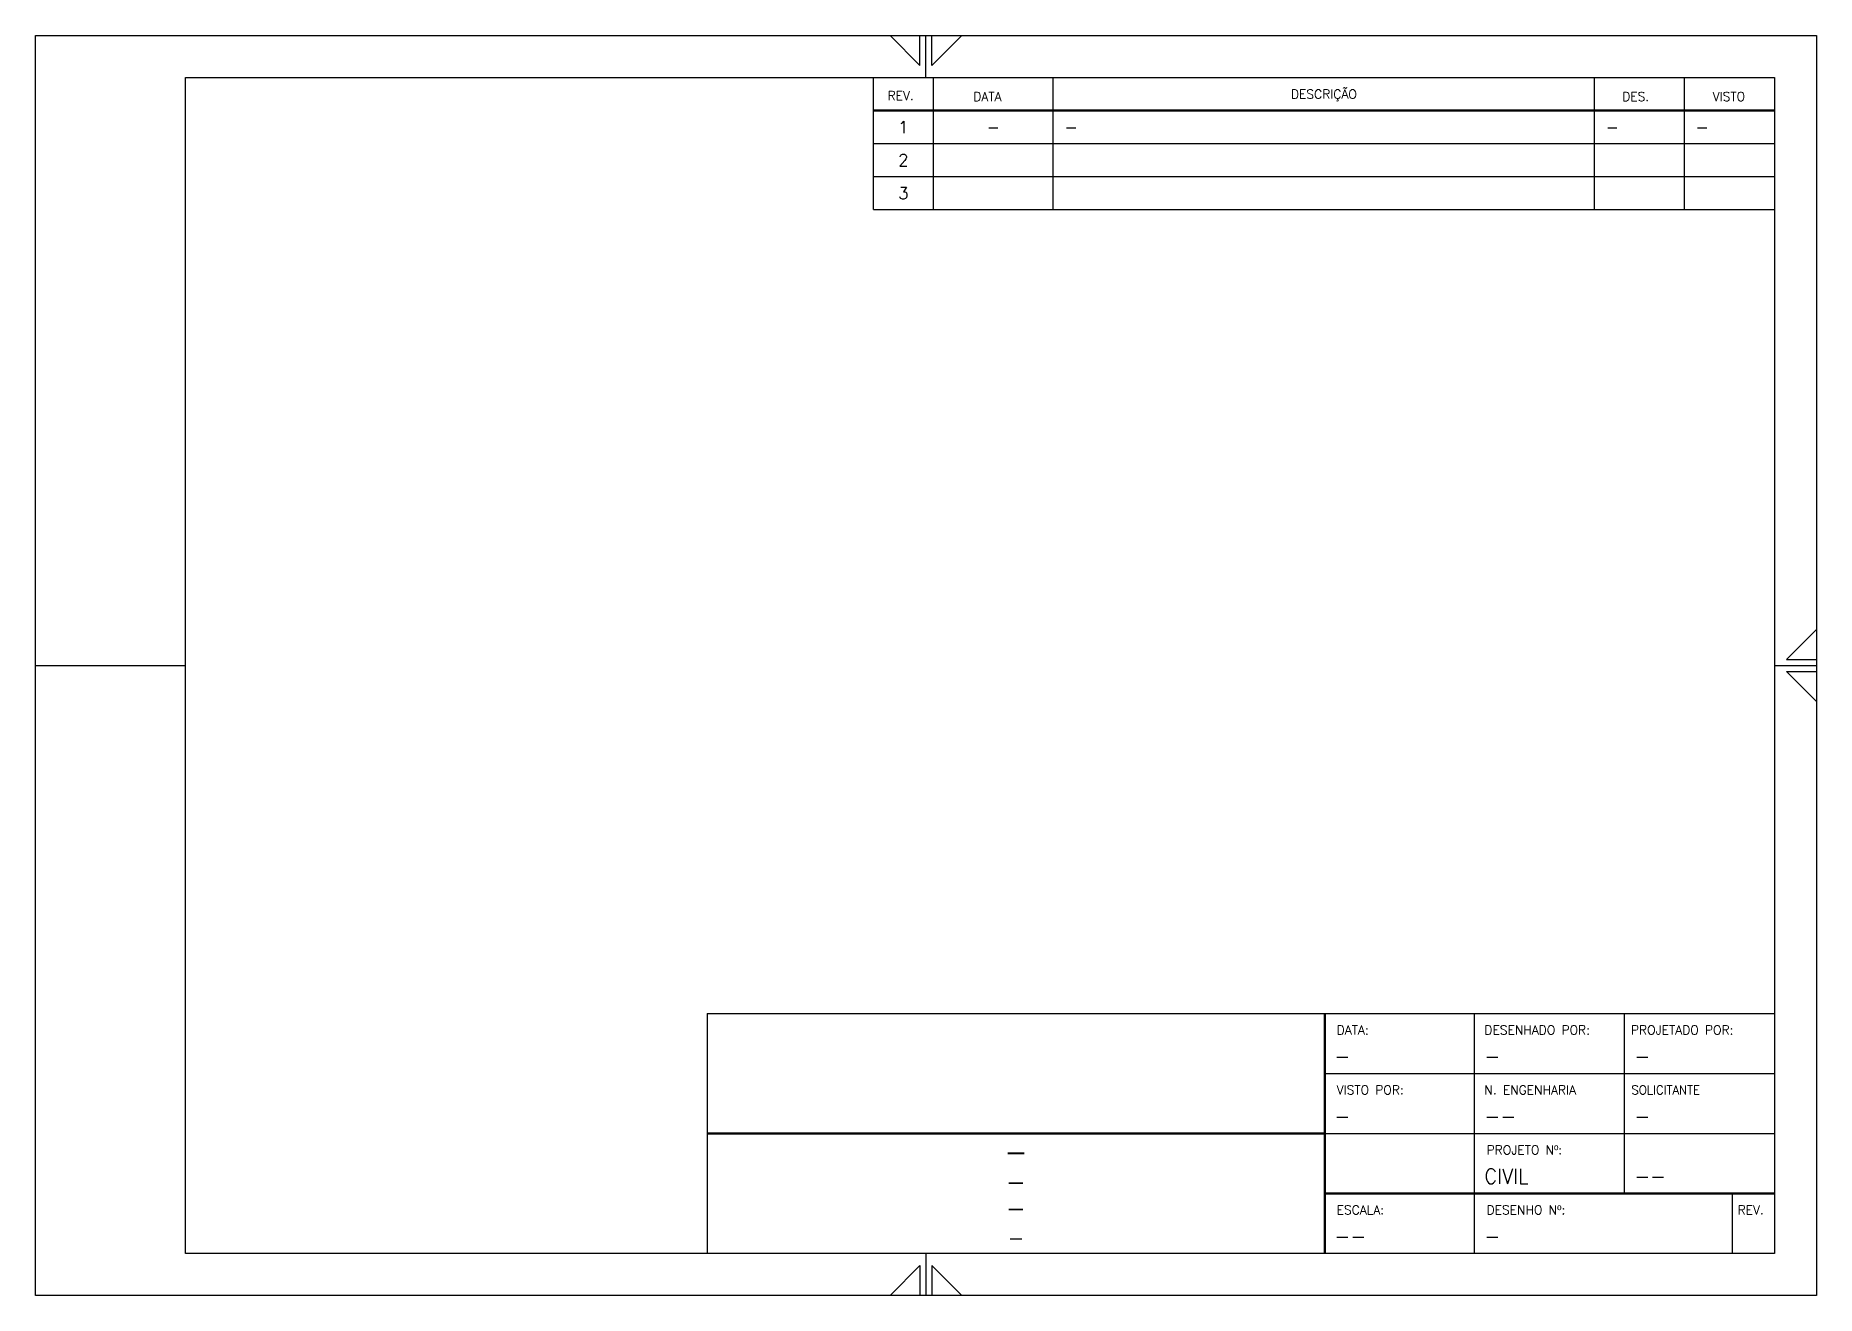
# Paper-space layout 'A4_Landscape' of a CAD drawing. Header units: millimetres. Extents: x 915 to 1212, y 344 to 554.
import ezdxf
from ezdxf.enums import TextEntityAlignment as Align

# ---------------------------------------------------------------- set-up
doc = ezdxf.new("R2010")
doc.units = ezdxf.units.MM
doc.header["$LTSCALE"] = 30
for name, color, linetype in [('100CL', 4, 'Continuous'), ('120CL', 4, 'Continuous'), ('175CL', 5, 'Continuous'), ('60CL', 2, 'Continuous'), ('80CL', 2, 'Continuous'), ('CONT1', 1, 'Continuous'), ('CONT2', 2, 'Continuous'), ('CONT6', 6, 'Continuous')]:
    doc.layers.add(name, color=color, linetype=linetype)
doc.layers.add('CONT5', color=5, linetype='Continuous', lineweight=50)
doc.styles.add('100CL', font='romans.shx', dxfattribs={"height": 12.5})
doc.styles.add('120CL', font='romans.shx', dxfattribs={"height": 15})
doc.styles.add('175CL', font='romans.shx', dxfattribs={"height": 20})
doc.styles.add('60CL', font='romans.shx', dxfattribs={"height": 7.5})
doc.styles.add('80CL', font='romans.shx', dxfattribs={"height": 10})

psp = doc.layouts.new('A4_Landscape')

# ---------------------------------------------------------------- linework, layer by layer
at = {"layer": '60CL'}
psp.add_line((914.6, 448.69), (939.6, 448.69), dxfattribs=at)
at = {"layer": 'CONT1'}
for p, q in [((914.6, 553.69), (1211.6, 553.69)), ((914.6, 343.69), (914.6, 553.69)), ((1062.1, 548.69), (1057.1, 553.69)), ((1062.1, 548.69), (1062.1, 553.69)), ((1063.1, 546.69), (1063.1, 553.69)), ((1064.1, 548.69), (1069.1, 553.69)), ((1064.1, 548.69), (1064.1, 553.69)), ((1211.6, 553.69), (1211.6, 343.69)), ((939.6, 350.69), (939.6, 546.69)), ((939.6, 546.69), (1204.6, 546.69)), ((1204.6, 546.69), (1204.6, 350.69)), ((1206.6, 449.69), (1211.6, 454.69)), ((1206.6, 449.69), (1211.6, 454.69)), ((1204.6, 448.69), (1211.6, 448.69)), ((1206.6, 449.69), (1211.6, 449.69)), ((1206.6, 449.69), (1211.6, 449.69)), ((1206.6, 447.69), (1211.6, 442.69)), ((1206.6, 447.69), (1211.6, 447.69)), ((1206.6, 447.69), (1211.6, 442.69)), ((1206.6, 447.69), (1211.6, 447.69)), ((1204.6, 350.69), (939.6, 350.69)), ((1063.1, 350.69), (1063.1, 343.69)), ((1062.1, 348.69), (1057.1, 343.69)), ((1062.1, 348.69), (1057.1, 343.69)), ((1062.1, 348.69), (1062.1, 343.69)), ((1062.1, 348.69), (1062.1, 343.69)), ((1064.1, 348.69), (1069.1, 343.69)), ((1064.1, 348.69), (1064.1, 343.69)), ((1064.1, 348.69), (1069.1, 343.69)), ((1064.1, 348.69), (1064.1, 343.69)), ((1211.6, 343.69), (914.6, 343.69))]:
    psp.add_line(p, q, dxfattribs=at)
at = {"layer": 'CONT2'}
for p, q in [((1084.33, 524.69), (1084.33, 546.69)), ((1174.6, 524.69), (1174.6, 546.69)), ((1189.6, 524.69), (1189.6, 546.69)), ((1054.33, 535.69), (1204.6, 535.69)), ((1054.33, 530.19), (1204.6, 530.19)), ((1154.6, 350.69), (1154.6, 390.69)), ((1179.6, 360.69), (1179.6, 390.69)), ((1129.6, 380.69), (1204.6, 380.69)), ((1129.6, 370.69), (1204.6, 370.69))]:
    psp.add_line(p, q, dxfattribs=at)
at = {"layer": 'CONT2', "linetype": 'Continuous'}
psp.add_line((1197.6, 350.69), (1197.6, 360.69), dxfattribs=at)
at = {"layer": 'CONT5'}
for p, q in [((1054.33, 541.19), (1204.6, 541.19)), ((1129.6, 350.69), (1129.6, 390.69)), ((1026.6, 370.69), (1129.6, 370.69)), ((1129.6, 360.69), (1204.6, 360.69))]:
    psp.add_line(p, q, dxfattribs=at)
at = {"layer": 'CONT6'}
for p, q in [((1054.33, 524.69), (1054.33, 546.69)), ((1064.33, 524.69), (1064.33, 546.69)), ((1054.33, 524.69), (1204.6, 524.69)), ((1026.6, 390.69), (1204.6, 390.69)), ((1026.6, 390.69), (1026.6, 350.69))]:
    psp.add_line(p, q, dxfattribs=at)

# ---------------------------------------------------------------- texts
at = {"layer": '100CL', "ltscale": 0.95, "style": '100CL', "width": 0.95}
for s, p in [('-', (1131.23, 382.31)), ('-', (1156.23, 382.31)), ('-', (1181.23, 382.31)), ('-', (1131.23, 372.31)), ('--', (1156.23, 372.31)), ('-', (1181.23, 372.31)), ('CIVIL', (1156.23, 362.31)), ('--', (1181.23, 362.31)), ('--', (1131.23, 352.31)), ('-', (1156.23, 352.31))]:
    psp.add_text(s, height=2.5, dxfattribs=at).set_placement(p)
at = {"layer": '100CL', "linetype": 'Continuous', "style": '100CL'}
psp.add_text('-', height=2.5, dxfattribs=at).set_placement((1078.1, 352.06), align=Align.CENTER)
at = {"layer": '120CL', "linetype": 'Continuous', "style": '120CL'}
for p in [(1078.1, 361.13), (1078.1, 356.74)]:
    psp.add_text('-', height=3, dxfattribs=at).set_placement(p, align=Align.CENTER)
at = {"layer": '175CL', "color": 5, "linetype": 'Continuous', "style": '175CL'}
psp.add_text('-', height=3.5, dxfattribs=at).set_placement((1078.1, 365.89), align=Align.CENTER)
at = {"layer": '60CL', "style": '60CL'}
for s, p in [('REV.', (1056.7, 542.95)), ('DATA', (1071, 542.79)), ('DES.', (1179.22, 542.79)), ('VISTO', (1194.31, 542.79)), ('DATA:', (1131.6, 387.19)), ('DESENHADO POR:', (1156.23, 387.19)), ('PROJETADO POR:', (1180.67, 387.19)), ('VISTO POR:', (1131.6, 377.19)), ('N. ENGENHARIA', (1156.23, 377.19)), ('PROJETO Nº:', (1156.6, 367.19)), ('ESCALA:', (1131.6, 357.19)), ('DESENHO Nº:', (1156.6, 357.19)), ('REV.', (1198.46, 357.19))]:
    psp.add_text(s, height=1.5, dxfattribs=at).set_placement(p)
psp.add_text('DESCRIÇÃO', height=1.5, dxfattribs=at).set_placement((1129.47, 543.94), align=Align.MIDDLE_CENTER)
at = {"layer": '60CL', "style": '60CL', "width": 0.95}
psp.add_text('SOLICITANTE', height=1.5, dxfattribs=at).set_placement((1180.76, 377.19))
at = {"layer": '80CL', "color": 3, "linetype": 'Continuous', "style": '80CL'}
for s, p in [('1', (1059.33, 538.44)), ('-', (1074.33, 538.44)), ('2', (1059.33, 532.94)), ('3', (1059.33, 527.44))]:
    psp.add_text(s, height=2, dxfattribs=at).set_placement(p, align=Align.MIDDLE)
for p in [(1086.18, 538.44), (1176.45, 538.44), (1191.45, 538.44)]:
    psp.add_text('-', height=2, dxfattribs=at).set_placement(p, align=Align.MIDDLE_LEFT)

doc.saveas('drawing.dxf')
